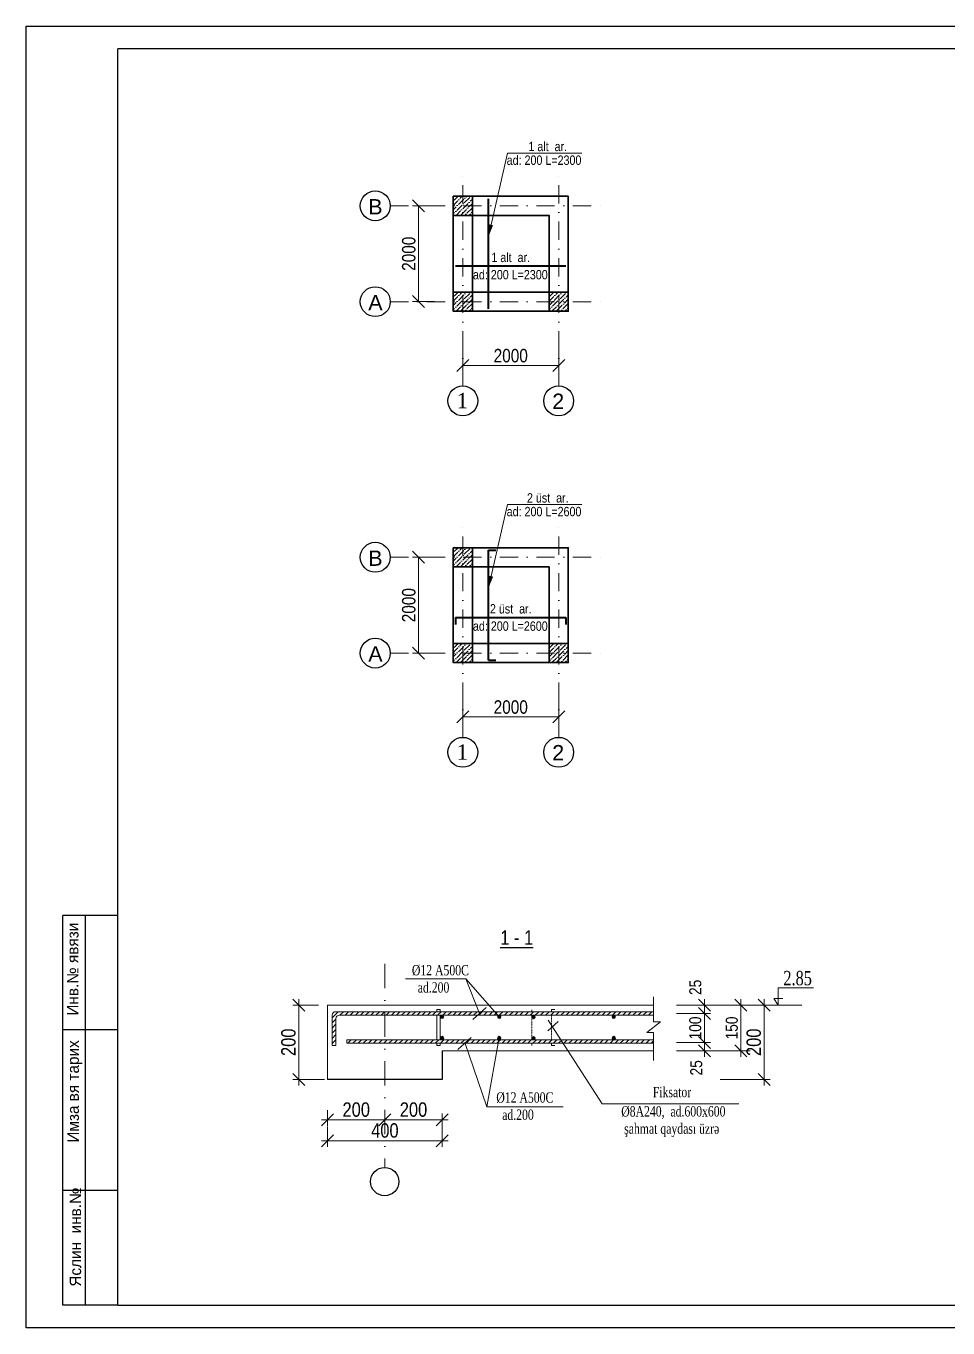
# Model space of a CAD drawing. Header units: millimetres. Extents: x 806395 to 1617731, y -246149 to 193681.
# Drawn here: x 1579243 to 1598478, y -180196 to -153019 of the extents above; entities that cross this region are included whole.
import ezdxf

# ---------------------------------------------------------------- set-up
doc = ezdxf.new("R2010")
doc.units = ezdxf.units.MM
doc.linetypes.add('DASHDOTX2', pattern=[50.8, 25.4, -12.7, 0, -12.7])
doc.linetypes.add('HIDDENX2', pattern=[0.75, 0.5, -0.25])
for name, color, linetype, lineweight in [('arm1', 7, 'Continuous', 40), ('Olchu', 142, 'Continuous', 9), ('Rama', 75, 'Continuous', 25), ('XAT-1', 7, 'Continuous', 18), ('Xett', 221, 'Continuous', 20)]:
    doc.layers.add(name, color=color, linetype=linetype, lineweight=lineweight)
for name, color, linetype in [('divarlar', 7, 'Continuous'), ('kalonlar', 7, 'Continuous'), ('Ox xetti', 7, 'Continuous'), ('text', 7, 'Continuous'), ('yazilar', 7, 'Continuous')]:
    doc.layers.add(name, color=color, linetype=linetype)
doc.styles.add('400', font='times.ttf', dxfattribs={"width": 0.75, "height": 300})
doc.styles.add('CP_ATTR', font='A3TI(LA).TTF')
doc.styles.get("Standard").update_dxf_attribs({"font": 'times.ttf'})
doc.styles.add('style1', font='A3TI(LA).TTF', dxfattribs={"height": 400})
doc.styles.add('style6', font='ARIALN.TTF', dxfattribs={"height": 300})
doc.styles.add('yazitipi', font='ARIALN.TTF')
doc.dimstyles.new('DIM_100', dxfattribs={"dimscale": 100, "dimtxt": 400, "dimasz": 2.5, "dimexe": 1.25, "dimexo": 0.625, "dimtad": 1, "dimdec": 0, "dimtxsty": 'style1', "dimblk": 'OBLIQUE', "dimcen": 2.5, "dimdle": 1.25, "dimclrd": 251, "dimclre": 251, "dimaunit": 1, "dimadec": 3, "dimazin": 0, "dimtfac": 1, "dimtdec": 0, "dimtmove": 1, "dimatfit": 3, "dimfxl": 1.25, "dimlwd": 13, "dimlwe": 5, "dimarcsym": 0})
doc.dimstyles.new('sevda', dxfattribs={"dimscale": 100, "dimtxt": 2.8, "dimasz": 2.5, "dimexe": 1.25, "dimexo": 0.625, "dimtad": 1, "dimtxsty": 'yazitipi', "dimblk": 'OBLIQUE', "dimcen": 2.5, "dimclrd": 253, "dimclre": 253, "dimclrt": 73, "dimaunit": 1, "dimadec": 3, "dimazin": 0, "dimtfac": 1, "dimtmove": 1, "dimatfit": 3, "dimfxl": 1, "dimlwd": 9, "dimlwe": 9, "dimarcsym": 0})
pattern_1 = [(45, (1573624.61, -191732.086), (-53.6298, 53.6298), [])]

# ---------------------------------------------------------------- blocks, each defined once
blk = doc.blocks.new('_Oblique')
at = {"color": 0, "linetype": 'ByBlock', "lineweight": -2}
blk.add_line((-0.5, -0.5), (0.5, 0.5), dxfattribs=at)
blk = doc.blocks.new('*D228')
at = {"color": 251, "lineweight": 5, "ltscale": 15, "transparency": 16777216}
for p, q in [((1585535, -175991), (1585535, -176416)), ((1587924, -175966), (1587924, -176416))]:
    blk.add_line(p, q, dxfattribs=at)
at = {"color": 251, "linetype": 'ByBlock', "lineweight": 13, "ltscale": 15, "transparency": 16777216}
blk.add_line((1585410, -176291), (1588049, -176291), dxfattribs=at)
at = {"layer": 'Defpoints', "color": 0, "ltscale": 15, "transparency": 16777216}
for p in [(1585535, -175929), (1587924, -175904), (1587924, -176291)]:
    blk.add_point(p, dxfattribs=at)
at = {"color": 251, "lineweight": 13, "ltscale": 15, "transparency": 16777216, "xscale": 250, "yscale": 250, "zscale": 250, "rotation": 180}
blk.add_blockref('_Oblique', (1585535, -176291), dxfattribs=at)
at = {"color": 251, "lineweight": 13, "ltscale": 15, "transparency": 16777216, "xscale": 250, "yscale": 250, "zscale": 250}
blk.add_blockref('_Oblique', (1587924, -176291), dxfattribs=at)
at = {"color": 0, "lineweight": 15, "ltscale": 15, "transparency": 16777216, "insert": (1586730, -176075), "char_height": 300, "attachment_point": 5, "style": 'style6'}
blk.add_mtext('400', dxfattribs=at)
blk = doc.blocks.new('*D229')
at = {"color": 251, "lineweight": 5, "ltscale": 15, "transparency": 16777216}
for p, q in [((1585535, -175651), (1585535, -175979)), ((1586730, -175651), (1586730, -175979))]:
    blk.add_line(p, q, dxfattribs=at)
at = {"color": 251, "linetype": 'ByBlock', "lineweight": 13, "ltscale": 15, "transparency": 16777216}
blk.add_line((1586855, -175854), (1585410, -175854), dxfattribs=at)
at = {"layer": 'Defpoints', "color": 0, "ltscale": 15, "transparency": 16777216}
for p in [(1585535, -175589), (1586730, -175589), (1585535, -175854)]:
    blk.add_point(p, dxfattribs=at)
at = {"color": 251, "lineweight": 13, "ltscale": 15, "transparency": 16777216, "xscale": 250, "yscale": 250, "zscale": 250, "rotation": 180}
blk.add_blockref('_Oblique', (1585535, -175854), dxfattribs=at)
at = {"color": 251, "lineweight": 13, "ltscale": 15, "transparency": 16777216, "xscale": 250, "yscale": 250, "zscale": 250}
blk.add_blockref('_Oblique', (1586730, -175854), dxfattribs=at)
at = {"color": 0, "lineweight": 15, "ltscale": 15, "transparency": 16777216, "insert": (1586132, -175639), "char_height": 300, "attachment_point": 5, "style": 'style6'}
blk.add_mtext('200', dxfattribs=at)
blk = doc.blocks.new('*D230')
at = {"color": 251, "lineweight": 5, "ltscale": 15, "transparency": 16777216}
for p, q in [((1586730, -175651), (1586730, -175979)), ((1587924, -175719), (1587924, -175979))]:
    blk.add_line(p, q, dxfattribs=at)
at = {"color": 251, "linetype": 'ByBlock', "lineweight": 13, "ltscale": 15, "transparency": 16777216}
blk.add_line((1586605, -175854), (1588049, -175854), dxfattribs=at)
at = {"layer": 'Defpoints', "color": 0, "ltscale": 15, "transparency": 16777216}
for p in [(1586730, -175589), (1587924, -175657), (1587924, -175854)]:
    blk.add_point(p, dxfattribs=at)
at = {"color": 251, "lineweight": 13, "ltscale": 15, "transparency": 16777216, "xscale": 250, "yscale": 250, "zscale": 250, "rotation": 180}
blk.add_blockref('_Oblique', (1586730, -175854), dxfattribs=at)
at = {"color": 251, "lineweight": 13, "ltscale": 15, "transparency": 16777216, "xscale": 250, "yscale": 250, "zscale": 250}
blk.add_blockref('_Oblique', (1587924, -175854), dxfattribs=at)
at = {"color": 0, "lineweight": 15, "ltscale": 15, "transparency": 16777216, "insert": (1587327, -175639), "char_height": 300, "attachment_point": 5, "style": 'style6'}
blk.add_mtext('200', dxfattribs=at)
blk = doc.blocks.new('*D231')
at = {"color": 251, "linetype": 'ByBlock', "lineweight": 13, "ltscale": 15, "transparency": 16777216}
blk.add_line((1594643, -175134), (1594643, -173331), dxfattribs=at)
at = {"color": 251, "lineweight": 5, "ltscale": 15, "transparency": 16777216}
for p, q in [((1592965, -173456), (1594768, -173456)), ((1593723, -175009), (1594768, -175009))]:
    blk.add_line(p, q, dxfattribs=at)
at = {"layer": 'Defpoints', "color": 0, "ltscale": 15, "transparency": 16777216}
for p in [(1592903, -173456), (1594643, -173456), (1593661, -175009)]:
    blk.add_point(p, dxfattribs=at)
at = {"color": 251, "lineweight": 13, "ltscale": 15, "transparency": 16777216, "xscale": 250, "yscale": 250, "zscale": 250}
for p, rotation in [((1594643, -173456), 90), ((1594643, -175009), 270)]:
    blk.add_blockref('_Oblique', p, dxfattribs=dict(at, rotation=rotation))
at = {"color": 0, "lineweight": 15, "ltscale": 15, "transparency": 16777216, "insert": (1594427, -174232), "char_height": 300, "attachment_point": 5, "rotation": 90, "style": 'style6'}
blk.add_mtext('200', dxfattribs=at)
blk = doc.blocks.new('*D232')
at = {"color": 251, "linetype": 'ByBlock', "lineweight": 13, "ltscale": 15, "transparency": 16777216}
blk.add_line((1593397, -173754), (1593397, -173331), dxfattribs=at)
at = {"color": 251, "lineweight": 5, "ltscale": 15, "transparency": 16777216}
for p, q in [((1592816, -173456), (1593522, -173456)), ((1592816, -173629), (1593522, -173629))]:
    blk.add_line(p, q, dxfattribs=at)
at = {"layer": 'Defpoints', "color": 0, "ltscale": 15, "transparency": 16777216}
for p in [(1592753, -173456), (1592753, -173629), (1593397, -173456)]:
    blk.add_point(p, dxfattribs=at)
at = {"color": 251, "lineweight": 13, "ltscale": 15, "transparency": 16777216, "xscale": 250, "yscale": 250, "zscale": 250}
for p, rotation in [((1593397, -173456), 90), ((1593397, -173629), 270)]:
    blk.add_blockref('_Oblique', p, dxfattribs=dict(at, rotation=rotation))
at = {"color": 0, "lineweight": 15, "ltscale": 15, "transparency": 16777216, "insert": (1593208, -173086), "char_height": 300, "attachment_point": 5, "rotation": 90, "style": 'style6'}
blk.add_mtext('{\\H0.83333x;25}', dxfattribs=at)
blk = doc.blocks.new('*D233')
at = {"color": 251, "linetype": 'ByBlock', "lineweight": 13, "ltscale": 15, "transparency": 16777216}
blk.add_line((1593397, -174113), (1593397, -174537), dxfattribs=at)
at = {"color": 251, "lineweight": 5, "ltscale": 15, "transparency": 16777216}
for p, q in [((1592816, -174238), (1593522, -174238)), ((1592816, -174412), (1593522, -174412))]:
    blk.add_line(p, q, dxfattribs=at)
at = {"layer": 'Defpoints', "color": 0, "ltscale": 15, "transparency": 16777216}
for p in [(1592753, -174238), (1592753, -174412), (1593397, -174412)]:
    blk.add_point(p, dxfattribs=at)
at = {"color": 251, "lineweight": 13, "ltscale": 15, "transparency": 16777216, "xscale": 250, "yscale": 250, "zscale": 250}
for p, rotation in [((1593397, -174238), 90), ((1593397, -174412), 270)]:
    blk.add_blockref('_Oblique', p, dxfattribs=dict(at, rotation=rotation))
at = {"color": 0, "lineweight": 15, "ltscale": 15, "transparency": 16777216, "insert": (1593227, -174766), "char_height": 300, "attachment_point": 5, "rotation": 90, "style": 'style6'}
blk.add_mtext('{\\H0.83333x;25}', dxfattribs=at)
blk = doc.blocks.new('*D234')
at = {"color": 251, "linetype": 'ByBlock', "lineweight": 13, "ltscale": 15, "transparency": 16777216}
blk.add_line((1584935, -175134), (1584935, -173331), dxfattribs=at)
at = {"color": 251, "lineweight": 5, "ltscale": 15, "transparency": 16777216}
for p, q in [((1585347, -173456), (1584810, -173456)), ((1585473, -175009), (1584810, -175009))]:
    blk.add_line(p, q, dxfattribs=at)
at = {"layer": 'Defpoints', "color": 0, "ltscale": 15, "transparency": 16777216}
for p in [(1584935, -173456), (1585409, -173456), (1585535, -175009)]:
    blk.add_point(p, dxfattribs=at)
at = {"color": 251, "lineweight": 13, "ltscale": 15, "transparency": 16777216, "xscale": 250, "yscale": 250, "zscale": 250}
for p, rotation in [((1584935, -173456), 90), ((1584935, -175009), 270)]:
    blk.add_blockref('_Oblique', p, dxfattribs=dict(at, rotation=rotation))
at = {"color": 0, "lineweight": 15, "ltscale": 15, "transparency": 16777216, "insert": (1584719, -174232), "char_height": 300, "attachment_point": 5, "rotation": 90, "style": 'style6'}
blk.add_mtext('200', dxfattribs=at)
blk = doc.blocks.new('*D235')
at = {"color": 251, "lineweight": 5, "transparency": 16777216}
for p, q in [((1592816, -173629), (1593522, -173629)), ((1592816, -174238), (1593522, -174238))]:
    blk.add_line(p, q, dxfattribs=at)
at = {"color": 251, "linetype": 'ByBlock', "lineweight": 13, "transparency": 16777216}
blk.add_line((1593397, -173504), (1593397, -174363), dxfattribs=at)
at = {"layer": 'Defpoints', "color": 0, "transparency": 16777216}
for p in [(1592753, -173629), (1592753, -174238), (1593397, -174238)]:
    blk.add_point(p, dxfattribs=at)
at = {"color": 251, "lineweight": 13, "transparency": 16777216, "xscale": 250, "yscale": 250, "zscale": 250}
for p, rotation in [((1593397, -173629), 90), ((1593397, -174238), 270)]:
    blk.add_blockref('_Oblique', p, dxfattribs=dict(at, rotation=rotation))
at = {"color": 0, "transparency": 16777216, "insert": (1593207, -173934), "char_height": 300, "attachment_point": 5, "rotation": 90, "style": 'style6'}
blk.add_mtext('{\\H0.83333x;100}', dxfattribs=at)
blk = doc.blocks.new('*D236')
at = {"color": 251, "linetype": 'ByBlock', "lineweight": 13, "transparency": 16777216}
blk.add_line((1594159, -173331), (1594159, -174537), dxfattribs=at)
at = {"color": 251, "lineweight": 5, "transparency": 16777216}
for p, q in [((1593585, -173456), (1594284, -173456)), ((1593763, -174412), (1594284, -174412))]:
    blk.add_line(p, q, dxfattribs=at)
at = {"layer": 'Defpoints', "color": 0, "transparency": 16777216}
for p in [(1593522, -173456), (1593701, -174412), (1594159, -174412)]:
    blk.add_point(p, dxfattribs=at)
at = {"color": 251, "lineweight": 13, "transparency": 16777216, "xscale": 250, "yscale": 250, "zscale": 250}
for p, rotation in [((1594159, -173456), 90), ((1594159, -174412), 270)]:
    blk.add_blockref('_Oblique', p, dxfattribs=dict(at, rotation=rotation))
at = {"color": 0, "transparency": 16777216, "insert": (1593969, -173934), "char_height": 300, "attachment_point": 5, "rotation": 90, "style": 'style6'}
blk.add_mtext('{\\H0.83333x;150}', dxfattribs=at)
blk = doc.blocks.new('vververvg')
at = {"color": 1, "lineweight": 25}
for p, q in [((1575731, -20955), (1617734, -20955)), ((1575731, -50629), (1575731, -20955))]:
    blk.add_line(p, q, dxfattribs=at)
at = {"color": 1, "lineweight": 25, "ltscale": 15}
for p, q in [((1617212, -21477), (1577820, -21477)), ((1577821, -50106), (1577821, -21476))]:
    blk.add_line(p, q, dxfattribs=at)
at = {"lineweight": 25, "ltscale": 0.25}
for p, q in [((1576567, -50106), (1576567, -41225)), ((1577089, -50107), (1577089, -41225))]:
    blk.add_line(p, q, dxfattribs=at)
at = {"lineweight": 25}
for p, q in [((1577821, -41225), (1576567, -41225)), ((1577821, -43837), (1576567, -43837)), ((1577821, -47494), (1576567, -47494)), ((1577821, -50106), (1576567, -50106))]:
    blk.add_line(p, q, dxfattribs=at)
at = {"color": 0, "lineweight": 25, "ltscale": 15}
blk.add_line((1577821, -50106), (1617212, -50106), dxfattribs=at)
at = {"color": 0, "lineweight": 25}
blk.add_line((1617734, -50629), (1575731, -50629), dxfattribs=at)
at = {"lineweight": 25, "char_height": 261.21, "width": 6227.25, "attachment_point": 1, "rotation": 90, "style": 'CP_ATTR'}
for s, insert in [('\\pt3143;Инв.№ явязи', (1576664, -43510)), ('\\pt3143;Имза вя тарих', (1576673, -46404)), ('\\pt3143;Яслин  инв.№', (1576725, -49687))]:
    blk.add_mtext(s, dxfattribs=dict(at, insert=insert))
blk = doc.blocks.new('*D375')
at = {"color": 253, "linetype": 'Continuous', "lineweight": 9, "transparency": 16777216}
for p, q in [((1588356, -159452), (1588356, -160231)), ((1590356, -159452), (1590356, -160231))]:
    blk.add_line(p, q, dxfattribs=at)
at = {"color": 253, "lineweight": 9, "transparency": 16777216}
blk.add_line((1588356, -160106), (1590356, -160106), dxfattribs=at)
at = {"layer": 'Defpoints', "color": 0, "transparency": 16777216}
for p in [(1588356, -159389), (1590356, -159389), (1590356, -160106)]:
    blk.add_point(p, dxfattribs=at)
at = {"color": 253, "lineweight": 9, "transparency": 16777216, "xscale": 250, "yscale": 250, "zscale": 250, "rotation": 180}
blk.add_blockref('_Oblique', (1588356, -160106), dxfattribs=at)
at = {"color": 253, "lineweight": 9, "transparency": 16777216, "xscale": 250, "yscale": 250, "zscale": 250}
blk.add_blockref('_Oblique', (1590356, -160106), dxfattribs=at)
at = {"color": 73, "lineweight": 15, "transparency": 16777216, "insert": (1589356, -159901), "char_height": 280, "attachment_point": 5, "style": 'yazitipi'}
blk.add_mtext('{\\fArial Narrow|b0|i0|c238|p34;2000}', dxfattribs=at)
blk = doc.blocks.new('*D376')
at = {"color": 253, "linetype": 'Continuous', "lineweight": 9, "transparency": 16777216}
for p, q in [((1587762, -156772), (1587309, -156772)), ((1587762, -158772), (1587309, -158772))]:
    blk.add_line(p, q, dxfattribs=at)
at = {"color": 253, "lineweight": 9, "transparency": 16777216}
blk.add_line((1587434, -156772), (1587434, -158772), dxfattribs=at)
at = {"layer": 'Defpoints', "color": 0, "transparency": 16777216}
for p in [(1587824, -156772), (1587434, -158772), (1587824, -158772)]:
    blk.add_point(p, dxfattribs=at)
at = {"color": 253, "lineweight": 9, "transparency": 16777216, "xscale": 250, "yscale": 250, "zscale": 250}
for p, rotation in [((1587434, -156772), 90), ((1587434, -158772), 270)]:
    blk.add_blockref('_Oblique', p, dxfattribs=dict(at, rotation=rotation))
at = {"color": 73, "lineweight": 15, "transparency": 16777216, "insert": (1587229, -157772), "char_height": 280, "attachment_point": 5, "rotation": 90, "style": 'yazitipi'}
blk.add_mtext('{\\fArial Narrow|b0|i0|c238|p34;2000}', dxfattribs=at)
blk = doc.blocks.new('*D377')
at = {"color": 253, "linetype": 'Continuous', "lineweight": 9, "transparency": 16777216}
for p, q in [((1588356, -166787), (1588356, -167567)), ((1590356, -166787), (1590356, -167567))]:
    blk.add_line(p, q, dxfattribs=at)
at = {"color": 253, "lineweight": 9, "transparency": 16777216}
blk.add_line((1588356, -167442), (1590356, -167442), dxfattribs=at)
at = {"layer": 'Defpoints', "color": 0, "transparency": 16777216}
for p in [(1588356, -166725), (1590356, -166725), (1590356, -167442)]:
    blk.add_point(p, dxfattribs=at)
at = {"color": 253, "lineweight": 9, "transparency": 16777216, "xscale": 250, "yscale": 250, "zscale": 250, "rotation": 180}
blk.add_blockref('_Oblique', (1588356, -167442), dxfattribs=at)
at = {"color": 253, "lineweight": 9, "transparency": 16777216, "xscale": 250, "yscale": 250, "zscale": 250}
blk.add_blockref('_Oblique', (1590356, -167442), dxfattribs=at)
at = {"color": 73, "lineweight": 15, "transparency": 16777216, "insert": (1589356, -167236), "char_height": 280, "attachment_point": 5, "style": 'yazitipi'}
blk.add_mtext('{\\fArial Narrow|b0|i0|c238|p34;2000}', dxfattribs=at)
blk = doc.blocks.new('*D378')
at = {"color": 253, "linetype": 'Continuous', "lineweight": 9, "transparency": 16777216}
for p, q in [((1587762, -164108), (1587309, -164108)), ((1587762, -166108), (1587309, -166108))]:
    blk.add_line(p, q, dxfattribs=at)
at = {"color": 253, "lineweight": 9, "transparency": 16777216}
blk.add_line((1587434, -164108), (1587434, -166108), dxfattribs=at)
at = {"layer": 'Defpoints', "color": 0, "transparency": 16777216}
for p in [(1587824, -164108), (1587434, -166108), (1587824, -166108)]:
    blk.add_point(p, dxfattribs=at)
at = {"color": 253, "lineweight": 9, "transparency": 16777216, "xscale": 250, "yscale": 250, "zscale": 250}
for p, rotation in [((1587434, -164108), 90), ((1587434, -166108), 270)]:
    blk.add_blockref('_Oblique', p, dxfattribs=dict(at, rotation=rotation))
at = {"color": 73, "lineweight": 15, "transparency": 16777216, "insert": (1587229, -165108), "char_height": 280, "attachment_point": 5, "rotation": 90, "style": 'yazitipi'}
blk.add_mtext('{\\fArial Narrow|b0|i0|c238|p34;2000}', dxfattribs=at)

msp = doc.modelspace()

# ---------------------------------------------------------------- hatches: boundary and pattern name
at = {"layer": 'arm1', "lineweight": 0}
h = msp.add_hatch(dxfattribs=at)
h.set_pattern_fill('ANSI31', color=4, scale=23.887872, style=0)
h.set_pattern_definition(pattern_1)
edge = h.paths.add_edge_path()
edge.add_line((1585628.623, -174296.595), (1585628.623, -173665.19))
edge.add_arc((1585700.287, -173665.19), 71.664, 90, 179.9999998, ccw=False)
edge.add_line((1585700.287, -173593.527), (1592333.762, -173593.527))
edge.add_line((1592333.762, -173593.527), (1592333.762, -173665.19))
edge.add_line((1592333.762, -173665.19), (1585780.317, -173665.19))
edge.add_arc((1585780.317, -173736.854), 71.664, 90, 180)
edge.add_line((1585708.653, -173736.854), (1585708.653, -174296.595))
edge.add_line((1585708.653, -174296.595), (1585628.623, -174296.595))
for points in [[(1587958.085, -173700.998, 1), (1587886.421, -173700.998, 1)], [(1589152.478, -173700.998, 1), (1589080.815, -173700.998, 1)], [(1589868.059, -173705.086, 1), (1589796.396, -173705.086, 1)], [(1591541.266, -173700.998, 1), (1591469.602, -173700.998, 1)], [(1587958.085, -174143.626, 1), (1587886.421, -174143.626, 1)], [(1589152.478, -174143.626, 1), (1589080.815, -174143.626, 1)], [(1589868.059, -174147.714, 1), (1589796.396, -174147.714, 1)], [(1591541.266, -174143.626, 1), (1591469.602, -174143.626, 1)]]:
    msp.add_hatch(color=4, dxfattribs=at).paths.add_polyline_path(points)
h = msp.add_hatch(dxfattribs=at)
h.set_pattern_fill('ANSI31', color=4, scale=23.887872, style=0)
h.set_pattern_definition(pattern_1)
h.paths.add_polyline_path([(1585935.121, -174179.444), (1592333.762, -174179.444), (1592333.762, -174251.108), (1585935.121, -174251.108)])
at = {"layer": 'kalonlar', "lineweight": 5}
h = msp.add_hatch(dxfattribs=at)
h.set_pattern_fill('ANSI36', color=256, scale=20, angle=180)
h.set_pattern_definition([(225, (1617594.786, -207067.964), (-33.67596, -123.47852), [158.75, -31.75, 0, -31.75])])
h.paths.add_polyline_path([(1588155.75, -156572.471), (1588555.75, -156572.471), (1588555.75, -156972.471), (1588155.75, -156972.471)])
h = msp.add_hatch(dxfattribs=at)
h.set_pattern_fill('ANSI36', color=256, scale=20, angle=180)
h.set_pattern_definition([(225, (1617594.786, -209067.964), (-33.67596, -123.47852), [158.75, -31.75, 0, -31.75])])
h.paths.add_polyline_path([(1588155.75, -158572.471), (1588555.75, -158572.471), (1588555.75, -158972.471), (1588155.75, -158972.471)])
h = msp.add_hatch(dxfattribs=at)
h.set_pattern_fill('ANSI36', color=256, scale=20, angle=180)
h.set_pattern_definition([(225, (1619594.786, -209067.964), (-33.67596, -123.47852), [158.75, -31.75, 0, -31.75])])
h.paths.add_polyline_path([(1590155.75, -158572.471), (1590555.75, -158572.471), (1590555.75, -158972.471), (1590155.75, -158972.471)])
h = msp.add_hatch(dxfattribs=at)
h.set_pattern_fill('ANSI36', color=256, scale=20, angle=180)
h.set_pattern_definition([(225, (1617594.786, -214403.49), (-33.67596, -123.47852), [158.75, -31.75, 0, -31.75])])
h.paths.add_polyline_path([(1588155.75, -163907.995), (1588555.75, -163907.995), (1588555.75, -164307.995), (1588155.75, -164307.995)])
h = msp.add_hatch(dxfattribs=at)
h.set_pattern_fill('ANSI36', color=256, scale=20, angle=180)
h.set_pattern_definition([(225, (1617594.786, -216403.49), (-33.67596, -123.47852), [158.75, -31.75, 0, -31.75])])
h.paths.add_polyline_path([(1588155.75, -165907.995), (1588555.75, -165907.995), (1588555.75, -166307.995), (1588155.75, -166307.995)])
h = msp.add_hatch(dxfattribs=at)
h.set_pattern_fill('ANSI36', color=256, scale=20, angle=180)
h.set_pattern_definition([(225, (1619594.786, -216403.49), (-33.67596, -123.47852), [158.75, -31.75, 0, -31.75])])
h.paths.add_polyline_path([(1590155.75, -165907.995), (1590555.75, -165907.995), (1590555.75, -166307.995), (1590155.75, -166307.995)])

# ---------------------------------------------------------------- linework, layer by layer
at = {"color": 3, "lineweight": 35, "ltscale": 15}
for p, q in [((1588891.449, -158922.471), (1588891.449, -156622.471)), ((1588205.75, -158026.962), (1590505.75, -158026.962)), ((1588891.449, -166257.995), (1588891.449, -163957.995)), ((1588891.449, -163957.995), (1589041.449, -163957.995)), ((1588205.75, -165362.486), (1590505.75, -165362.486)), ((1588205.75, -165362.486), (1588205.75, -165512.486)), ((1590505.75, -165362.486), (1590505.75, -165512.486)), ((1588891.449, -166257.995), (1589041.449, -166257.995))]:
    msp.add_line(p, q, dxfattribs=at)
at = {"color": 0, "lineweight": 9}
for p, q in [((1594936.404, -173456.032), (1594936.404, -173095.392)), ((1594936.404, -173095.392), (1595671.375, -173095.392)), ((1594846.706, -173317.379), (1595032.123, -173317.379)), ((1594936.404, -173456.032), (1594846.706, -173317.379))]:
    msp.add_line(p, q, dxfattribs=at)
at = {"color": 0, "lineweight": 13}
msp.add_line((1594441.042, -173456.032), (1595431.765, -173456.032), dxfattribs=at)
for p, q in [((1587923.959, -174411.547), (1587923.959, -175008.697)), ((1587923.959, -174411.547), (1587923.959, -175008.697)), ((1587923.959, -175008.697), (1585535.172, -175008.697))]:
    msp.add_line(p, q)
at = {"color": 251, "lineweight": 5, "ltscale": 15}
msp.add_line((1593493.112, -174411.547), (1594351.765, -174411.547), dxfattribs=at)
at = {"color": 1, "linetype": 'DASHDOTX2', "lineweight": 13, "ltscale": 15, "flags": 128}
for points in [[(1588355.75, -160531.707), (1588355.75, -156053.719)], [(1590355.75, -160531.707), (1590355.75, -156053.719)], [(1586841.465, -156772.471), (1591360.128, -156772.471)], [(1586841.465, -158772.471), (1591360.128, -158772.471)], [(1588355.75, -167867.232), (1588355.75, -163389.243)], [(1590355.75, -167867.232), (1590355.75, -163389.243)], [(1586841.465, -164107.995), (1591360.128, -164107.995)], [(1586841.465, -166107.995), (1591360.128, -166107.995)]]:
    msp.add_lwpolyline(points, dxfattribs=at)
for centre in [(1586529.346, -156772.471), (1586529.346, -158772.471), (1588355.75, -160843.826), (1590355.75, -160843.826), (1586529.346, -164107.995), (1586529.346, -166107.995), (1588355.75, -168179.351), (1590355.75, -168179.351)]:
    msp.add_circle(centre, 312.119)
at = {"layer": 'arm1', "color": 4, "lineweight": 0}
for p, q in [((1592333.762, -173593.527), (1585700.287, -173593.527)), ((1587814.811, -173548.592), (1587814.811, -173593.527)), ((1587814.811, -173548.592), (1587886.475, -173548.592)), ((1587886.475, -173548.592), (1587886.475, -173593.527)), ((1589796.449, -173552.68), (1589796.449, -173597.615)), ((1590203.598, -173548.592), (1590203.598, -173593.527)), ((1590203.598, -173548.592), (1590275.262, -173548.592)), ((1592333.762, -173665.19), (1585887.008, -173665.19)), ((1587814.811, -173665.19), (1587814.811, -174179.444)), ((1587886.475, -173665.19), (1587886.475, -174179.444)), ((1592333.762, -174179.444), (1585935.121, -174179.444)), ((1592333.762, -174251.108), (1585935.121, -174251.108)), ((1587814.811, -174251.108), (1587814.811, -174296.491)), ((1587814.811, -174296.491), (1587886.475, -174296.491)), ((1587886.475, -174251.108), (1587886.475, -174296.491)), ((1589796.449, -174255.196), (1589796.449, -174300.579)), ((1590203.598, -174251.108), (1590203.598, -174296.491)), ((1590203.598, -174296.491), (1590275.262, -174296.491))]:
    msp.add_line(p, q, dxfattribs=at)
at = {"layer": 'arm1', "color": 4, "linetype": 'HIDDENX2', "lineweight": 0, "ltscale": 0.02}
for p, q in [((1589796.449, -173669.278), (1589796.449, -174183.533)), ((1590203.598, -173665.19), (1590203.598, -174179.444))]:
    msp.add_line(p, q, dxfattribs=at)
at = {"layer": 'arm1', "color": 4, "lineweight": 0}
msp.add_lwpolyline([(1585628.623, -174296.595), (1585628.623, -173665.19, -0.414213561), (1585700.287, -173593.527), (1592333.762, -173593.527), (1592333.762, -173665.19), (1585780.317, -173665.19, 0.414213562), (1585708.653, -173736.854), (1585708.653, -174296.595), (1585628.623, -174296.595)], format="xyb", dxfattribs=at)
msp.add_lwpolyline([(1585935.121, -174179.444), (1592333.762, -174179.444), (1592333.762, -174251.108), (1585935.121, -174251.108)], close=True, dxfattribs=at)
for centre in [(1587922.253, -173700.998), (1589116.647, -173700.998), (1589832.228, -173705.086), (1591505.434, -173700.998), (1587922.253, -174143.626), (1589116.647, -174143.626), (1589832.228, -174147.714), (1591505.434, -174143.626)]:
    msp.add_circle(centre, 35.832, dxfattribs=at)
at = {"layer": 'divarlar', "lineweight": 30}
for points in [[(1588155.75, -156572.471), (1590555.75, -156572.471), (1590555.75, -158972.471), (1588155.75, -158972.471)], [(1588555.75, -156972.471), (1590155.75, -156972.471), (1590155.75, -158572.471), (1588555.75, -158572.471)], [(1588155.75, -163907.995), (1590555.75, -163907.995), (1590555.75, -166307.995), (1588155.75, -166307.995)], [(1588555.75, -164307.995), (1590155.75, -164307.995), (1590155.75, -165907.995), (1588555.75, -165907.995)]]:
    msp.add_lwpolyline(points, close=True, dxfattribs=at)
at = {"layer": 'kalonlar', "color": 242, "lineweight": 30}
for points in [[(1588155.75, -156572.471), (1588555.75, -156572.471), (1588555.75, -156972.471), (1588155.75, -156972.471), (1588155.75, -156572.471)], [(1588155.75, -158572.471), (1588555.75, -158572.471), (1588555.75, -158972.471), (1588155.75, -158972.471), (1588155.75, -158572.471)], [(1590155.75, -158572.471), (1590555.75, -158572.471), (1590555.75, -158972.471), (1590155.75, -158972.471), (1590155.75, -158572.471)], [(1588155.75, -163907.995), (1588555.75, -163907.995), (1588555.75, -164307.995), (1588155.75, -164307.995), (1588155.75, -163907.995)], [(1588155.75, -165907.995), (1588555.75, -165907.995), (1588555.75, -166307.995), (1588155.75, -166307.995), (1588155.75, -165907.995)], [(1590155.75, -165907.995), (1590555.75, -165907.995), (1590555.75, -166307.995), (1590155.75, -166307.995), (1590155.75, -165907.995)]]:
    msp.add_lwpolyline(points, dxfattribs=at)
at = {"layer": 'Olchu', "lineweight": 30, "ltscale": 200}
for points in [[(1588841.464, -173506.155), (1588562.117, -173758.175)], [(1590344.639, -173798.748), (1590126.267, -173995.758)], [(1588531.574, -174132.39), (1588252.227, -174384.41)]]:
    msp.add_lwpolyline(points, dxfattribs=at)
at = {"layer": 'Ox xetti', "linetype": 'DASHDOTX2', "lineweight": 15, "ltscale": 20}
msp.add_line((1586729.566, -172595.814), (1586726.477, -176844.825), dxfattribs=at)
at = {"layer": 'Rama', "ltscale": 30}
msp.add_circle((1586726.477, -177140.488), 295.663, dxfattribs=at)
at = {"layer": 'XAT-1'}
for p, q in [((1592333.762, -173456.032), (1585535.172, -173456.032)), ((1585535.172, -173456.032), (1585535.172, -175008.697)), ((1587923.959, -175008.697), (1587923.959, -174411.547)), ((1587923.959, -174411.547), (1592333.762, -174411.547))]:
    msp.add_line(p, q, dxfattribs=at)
at = {"layer": 'Xett', "lineweight": 9}
msp.add_line((1588416.487, -172909.936), (1588701.049, -173632.835), dxfattribs=at)
for points in [[(1587161.521, -172909.936), (1587161.521, -172909.936), (1588416.487, -172909.936)], [(1588416.487, -172909.936), (1589116.647, -173700.998)], [(1590135.46, -173771.15), (1591266.526, -175520.343), (1594117.383, -175520.343)], [(1589116.647, -174131.644), (1588859.954, -175581.022)], [(1588398.934, -174239.14), (1588859.954, -175581.022), (1590451.716, -175581.022)]]:
    msp.add_lwpolyline(points, dxfattribs=at)
at = {"layer": 'Xett'}
msp.add_lwpolyline([(1592333.762, -173286.208), (1592333.762, -173805.857), (1592477.834, -173805.857), (1592192.362, -174027.575), (1592333.762, -174027.575), (1592333.762, -174609.926)], dxfattribs=at)

# ---------------------------------------------------------------- block references
at = {"xscale": 0.9158549222797927, "yscale": 0.9158549222797927, "zscale": 0.9158549222797927}
msp.add_blockref('vververvg', (136101.965, -133827.421), dxfattribs=at)

# ---------------------------------------------------------------- texts
at = {"color": 2, "linetype": 'ByBlock', "lineweight": 40, "char_height": 195, "width": 1671.99111, "attachment_point": 5, "style": 'style6'}
for s, insert in [('\\A1;\\pxt3;1 {\\fArial Narrow|b0|i0|c238|p34;al}t  аr.', (1590128.727, -155533.911)), ('\\A1;\\pxt3;1 {\\fArial Narrow|b0|i0|c238|p34;al}t  аr.', (1589356.269, -157849.772)), ('\\A1;\\pxt3;{\\fArial Narrow|b0|i0|c238|p34;2} {\\fArial Narrow|b0|i0|c238|p34;üs}t  аr.', (1590128.727, -162869.436)), ('\\A1;\\pxt3;{\\fArial Narrow|b0|i0|c238|p34;2} {\\fArial Narrow|b0|i0|c238|p34;üs}t  аr.', (1589356.269, -165185.297))]:
    msp.add_mtext(s, dxfattribs=dict(at, insert=insert))
at = {"color": 2, "linetype": 'ByBlock', "lineweight": 40, "char_height": 195, "attachment_point": 5, "style": 'style6'}
for s, insert in [('\\A1;аd: {\\fArial Narrow|b0|i0|c238|p34;20}0{\\fArial Narrow|b0|i0|c238|p34; L=}2300{\\fArial Narrow|b0|i0|c238|p34;    }', (1590050.69, -155820.258)), ('\\A1;аd: {\\fArial Narrow|b0|i0|c238|p34;20}0{\\fArial Narrow|b0|i0|c238|p34; L=}2300{\\fArial Narrow|b0|i0|c238|p34;    }', (1589347.244, -158210.536)), ('\\A1;аd: {\\fArial Narrow|b0|i0|c238|p34;20}0{\\fArial Narrow|b0|i0|c238|p34; L=}2{\\fArial Narrow|b0|i0|c238|p34;6}00{\\fArial Narrow|b0|i0|c238|p34;    }', (1590050.69, -163155.782)), ('\\A1;аd: {\\fArial Narrow|b0|i0|c238|p34;20}0{\\fArial Narrow|b0|i0|c238|p34; L=}2{\\fArial Narrow|b0|i0|c238|p34;6}00{\\fArial Narrow|b0|i0|c238|p34;    }', (1589347.244, -165546.061))]:
    msp.add_mtext(s, dxfattribs=dict(at, insert=insert))
at = {"insert": (1595044.401, -172742.021), "char_height": 300, "width": 189.7851, "attachment_point": 1, "style": '400'}
msp.add_mtext('2.85', dxfattribs=at)
at = {"layer": 'text', "ltscale": 30, "insert": (1589137.551, -171896.01), "char_height": 300, "attachment_point": 1, "style": 'style6'}
msp.add_mtext('{\\L1 \\fArial Narrow|b0|i0|c238|p34;- \\fArial Narrow|b0|i0|c204|p34;1}', dxfattribs=at)
at = {"layer": 'text', "color": 0, "char_height": 216, "attachment_point": 1, "style": '400'}
for s, insert in [('%%C12{\\fTimes New Roman|b0|i0|c238|p18; }A500C{\\fTimes New Roman|b0|i0|c238|p18;\\P  ad.200}', (1587293.696, -172619.249)), ('%%C12{\\fTimes New Roman|b0|i0|c238|p18; }A500C{\\fTimes New Roman|b0|i0|c238|p18;\\P  ad.200}', (1589054.894, -175276.247)), ('{\\fTimes New Roman|b0|i0|c238|p18;   }Fiksator{\\fTimes New Roman|b0|i0|c238|p18; }', (1592135.498, -175162.485)), (' {\\fTimes New Roman|b0|i0|c238|p18; }%%C8A240,  {\\fTimes New Roman|b0|i0|c238|p18;ad.600x600}\\P   {\\fTimes New Roman|b0|i0|c238|p18;şahmat qaydası üzrə}', (1591539.116, -175565.742))]:
    msp.add_mtext(s, dxfattribs=dict(at, insert=insert))
at = {"layer": 'yazilar', "color": 7, "lineweight": 15, "char_height": 320, "attachment_point": 1}
for s, insert in [('\\pxqc;{\\fArial|b0|i0|c238|p34;B}', (1584219.743, -156631.344)), ('\\pxqc;{\\fArial|b0|i0|c238|p34;A}', (1584219.743, -158631.344)), ('\\pxqc;1', (1586032.99, -160677.554)), ('\\pxqc;{\\fArial|b0|i0|c238|p34;2}', (1588033.075, -160691.964)), ('\\pxqc;{\\fArial|b0|i0|c238|p34;B}', (1584219.743, -163966.869)), ('\\pxqc;{\\fArial|b0|i0|c238|p34;A}', (1584219.743, -165966.869)), ('\\pxqc;1', (1586032.99, -168013.079)), ('\\pxqc;{\\fArial|b0|i0|c238|p34;2}', (1588033.075, -168027.489))]:
    msp.add_mtext_dynamic_manual_height_columns(s, width=4625.77814, gutter_width=12.5, heights=[0], dxfattribs=dict(at, insert=insert))

# ---------------------------------------------------------------- dimensions: what is measured, and where the dimension line sits
at = {"color": 240, "lineweight": 15}
for base, p1, p2, picture, middle in [((1587434.471, -158772.471), (1587824.242, -156772.471), (1587824.242, -158772.471), '*D376', (1587229.01, -157772.471)), ((1587434.471, -166107.995), (1587824.242, -164107.995), (1587824.242, -166107.995), '*D378', (1587229.01, -165107.995))]:
    dim = msp.add_linear_dim(base=base, p1=p1, p2=p2, angle=90, text='{\\fArial Narrow|b0|i0|c238|p34;2000}', dimstyle='sevda', dxfattribs=at)
    dim.commit()
    dim.dimension.update_dxf_attribs({"geometry": picture, "text_midpoint": middle})
for base, p1, p2, picture, middle in [((1590355.75, -160106.023), (1588355.75, -159389.055), (1590355.75, -159389.055), '*D375', (1589355.75, -159900.563)), ((1590355.75, -167441.548), (1588355.75, -166724.58), (1590355.75, -166724.58), '*D377', (1589355.75, -167236.087))]:
    dim = msp.add_linear_dim(base=base, p1=p1, p2=p2, text='{\\fArial Narrow|b0|i0|c238|p34;2000}', dimstyle='sevda', dxfattribs=at)
    dim.commit()
    dim.dimension.update_dxf_attribs({"geometry": picture, "text_midpoint": middle})
at = {"color": 7, "lineweight": 15, "ltscale": 15}
for base, p1, p2, angle, picture, middle in [((1593397, -173456.032), (1592753.317, -173629.358), (1592753.317, -173456.032), 90, '*D232', (1593397.79, -173086.015)), ((1593397, -174411.547), (1592753.317, -174238.22), (1592753.317, -174411.547), 270, '*D233', (1593416.646, -174765.773))]:
    dim = msp.add_linear_dim(base=base, p1=p1, p2=p2, angle=angle, text='{\\H0.83333x;25}', dimstyle='DIM_100', override={"dimtxsty": 'style6'}, dxfattribs=at)
    dim.commit()
    dim.dimension.update_dxf_attribs({"geometry": picture, "text_midpoint": middle, "dimtype": 160})
for base, p1, p2, picture, middle in [((1584934.888, -173456.032), (1585535.172, -175008.697), (1585409.278, -173456.032), '*D234', (1584719.216, -174232.364)), ((1594642.602, -173456.032), (1593660.736, -175008.697), (1592902.974, -173456.032), '*D231', (1594426.93, -174232.364))]:
    dim = msp.add_linear_dim(base=base, p1=p1, p2=p2, angle=90, text='200', dimstyle='DIM_100', override={"dimtxsty": 'style6'}, dxfattribs=at)
    dim.commit()
    dim.dimension.update_dxf_attribs({"geometry": picture, "text_midpoint": middle})
for base, p1, p2, text, picture, middle in [((1594158.885, -174411.547), (1593522, -173456.032), (1593700.562, -174411.547), '{\\H0.83333x;150}', '*D236', (1593968.742, -173933.789)), ((1593397, -174238.22), (1592753.317, -173629.358), (1592753.317, -174238.22), '{\\H0.83333x;100}', '*D235', (1593206.857, -173933.789))]:
    dim = msp.add_linear_dim(base=base, p1=p1, p2=p2, angle=90, text=text, dimstyle='DIM_100', override={"dimtxsty": 'style6'})
    dim.commit()
    dim.dimension.update_dxf_attribs({"geometry": picture, "text_midpoint": middle})
for base, p1, p2, text, picture, middle in [((1585535.172, -175854.469), (1586729.566, -175588.918), (1585535.172, -175588.918), '200', '*D229', (1586132.369, -175638.797)), ((1587923.959, -175854.469), (1586729.566, -175588.918), (1587923.959, -175656.893), '200', '*D230', (1587326.762, -175638.797)), ((1587923.959, -176290.74), (1585535.172, -175928.853), (1587923.959, -175903.687), '400', '*D228', (1586729.566, -176075.068))]:
    dim = msp.add_linear_dim(base=base, p1=p1, p2=p2, text=text, dimstyle='DIM_100', override={"dimtxsty": 'style6'}, dxfattribs=at)
    dim.commit()
    dim.dimension.update_dxf_attribs({"geometry": picture, "text_midpoint": middle})

# ---------------------------------------------------------------- leaders
for points in [[(1588891.449, -157411.652), (1589289.202, -155669.604), (1590839.278, -155669.604)], [(1588891.449, -164747.177), (1589289.202, -163005.129), (1590839.278, -163005.129)]]:
    msp.add_leader(points, dimstyle='DIM_100', override={"dimgap": 0.625, "dimtad": 0})

doc.saveas('drawing.dxf')
